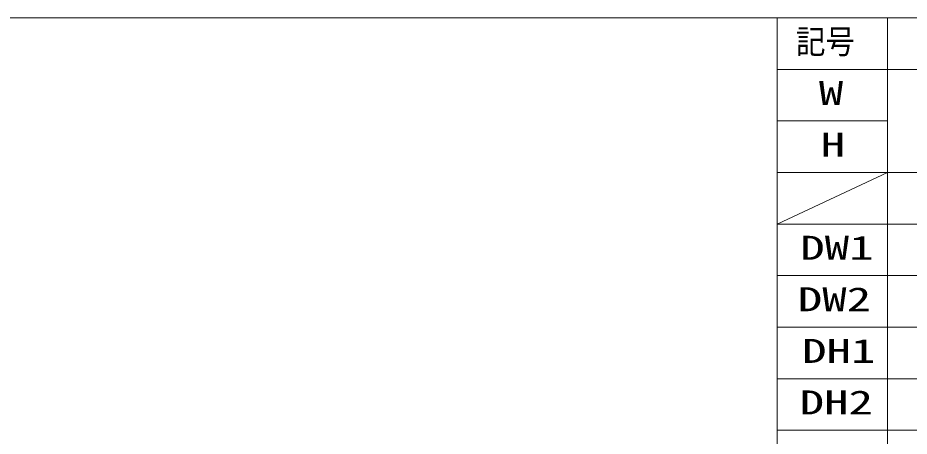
# Model space of a CAD drawing. Units: millimetres, scale not verified. Extents: x -6062 to 6062, y -3045 to 3045.
# Drawn here: x -1118 to 92, y 2202 to 2770 of the extents above; entities that cross this region are included whole.
import ezdxf
from ezdxf.enums import TextEntityAlignment as Align

# ---------------------------------------------------------------- set-up
doc = ezdxf.new("R2010")
doc.units = ezdxf.units.MM
doc.header["$LTSCALE"] = 20
doc.layers.add('0-4_1図面枠', color=7, linetype='Continuous', lineweight=9)
doc.styles.add('ＭＳ ゴシック', font='')
doc.styles.get('ＭＳ ゴシック').set_extended_font_data('MS Gothic')

# ---------------------------------------------------------------- blocks, each defined once
blk = doc.blocks.new('グループ-137')
at = {"layer": '0-4_1図面枠'}
blk.add_lwpolyline([(-80000, 55400), (80000, 55400), (80000, -55400), (-80000, -55400)], close=True, dxfattribs=at)
blk = doc.blocks.new('図面枠')
at = {"layer": '0-4_1図面枠'}
blk.add_blockref('グループ-137', (0, 0), dxfattribs=at)

msp = doc.modelspace()

# ---------------------------------------------------------------- linework, layer by layer
at = {"layer": '0-4_1図面枠'}
for p, q in [((62.5, 2770), (62.5, 1930)), ((2212.5, 2700), (-87.5, 2700)), ((62.5, 2630), (-87.5, 2630)), ((2212.5, 2560), (-87.5, 2560)), ((62.5, 2560), (-87.5, 2490)), ((2212.5, 2490), (-87.5, 2490)), ((2212.5, 2420), (-87.5, 2420)), ((2212.5, 2420), (-87.5, 2420)), ((2212.5, 2350), (-87.5, 2350)), ((2212.5, 2350), (-87.5, 2350)), ((2212.5, 2280), (-87.5, 2280)), ((2212.5, 2280), (-87.5, 2280)), ((2212.5, 2210), (-87.5, 2210))]:
    msp.add_line(p, q, dxfattribs=at)
msp.add_lwpolyline([(-87.5, 2770), (2212.5, 2770), (2212.5, 1930), (-87.5, 1930)], close=True, dxfattribs=at)

# ---------------------------------------------------------------- block references
at = {"layer": '0-4_1図面枠', "xscale": 0.05, "yscale": 0.05}
msp.add_blockref('図面枠', (-1787.5, 0), dxfattribs=at)

# ---------------------------------------------------------------- texts
at = {"layer": '0-4_1図面枠', "style": 'ＭＳ ゴシック'}
for s, width, p in [('記号', 0.9, (-61.77, 2711.64)), ('W', 1.5, (-30.75, 2641.83)), ('H', 1.5, (-28.25, 2571.83)), ('DW1', 1.5, (-56.02, 2431.74)), ('DW2', 1.5, (-59.38, 2361.83)), ('DH1', 1.5, (-53.51, 2291.74)), ('DH2', 1.5, (-56.88, 2221.83))]:
    msp.add_text(s, height=32.55, dxfattribs=dict(at, width=width)).set_placement(p, align=Align.BOTTOM_LEFT)

doc.saveas('drawing.dxf')
